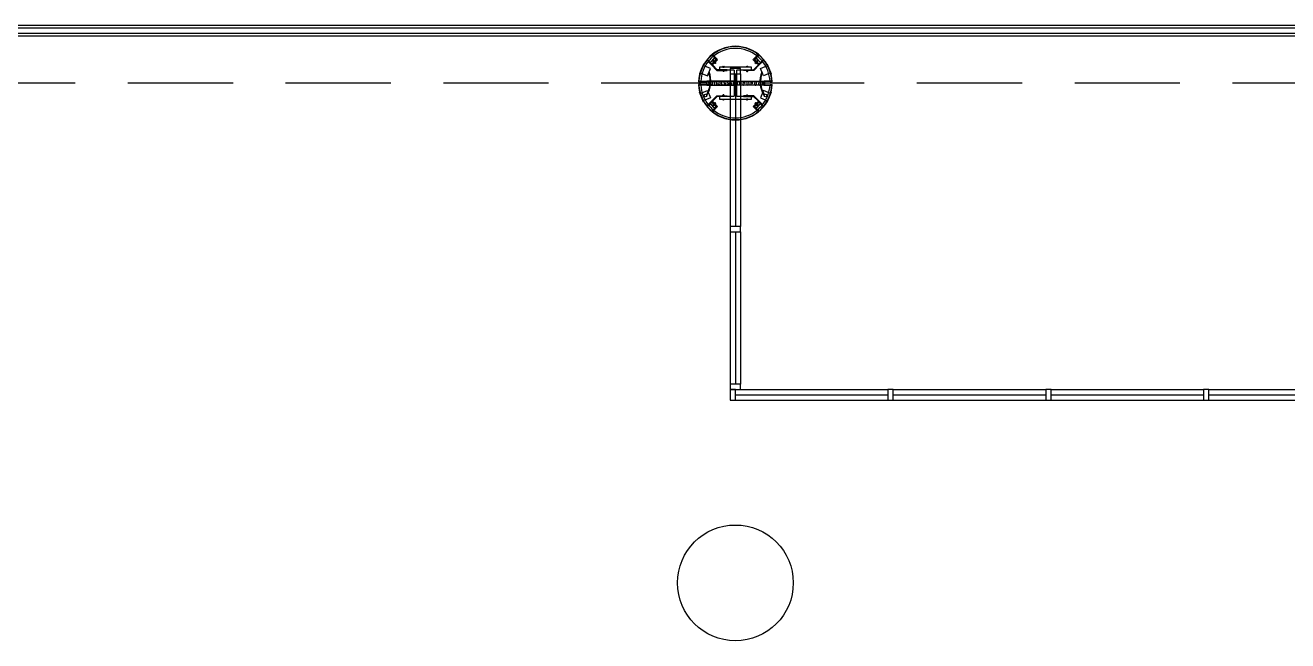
# Model space of a CAD drawing. Extents: x -163000 to 184253, y -124935 to 90032.
# Drawn here: x -126750 to -114750, y 24232 to 30082 of the extents above; entities that cross this region are included whole.
import ezdxf

# ---------------------------------------------------------------- set-up
doc = ezdxf.new("R2010")
doc.units = 0
doc.header["$LTSCALE"] = 1000
doc.header["$MEASUREMENT"] = 0
doc.linetypes.add('GFxref$0$s3123a$0$HIDDEN2', pattern=[0.1875, 0.125, -0.0625])
doc.layers.get('0').update_dxf_attribs({"linetype": 'CONTINUOUS'})
for name, color, linetype in [('fire shutter', 5, 'GFxref$0$s3123a$0$HIDDEN2'), ('stair', 1, 'CONTINUOUS'), ('stru', 2, 'CONTINUOUS')]:
    doc.layers.add(name, color=color, linetype=linetype)
doc.layers.add('omitted', color=9, linetype='CONTINUOUS', plot=False)

# ---------------------------------------------------------------- blocks, each defined once
blk = doc.blocks.new('s2118a')
at = {"layer": 'fire shutter', "ltscale": 8}
for p, q in [((-120274.9, 29532.126), (-128724.9, 29532.126)), ((-111274.9, 29532.126), (-119724.9, 29532.126))]:
    blk.add_line(p, q, dxfattribs=at)
at = {"layer": 'omitted'}
for p, q in [((-120049.9, 29619.626), (-120049.9, 28169.626)), ((-119999.9, 29619.626), (-119999.9, 28169.626)), ((-119949.9, 29619.626), (-119949.9, 28169.626)), ((-120049.9, 28119.626), (-120049.9, 26669.626)), ((-119999.9, 28119.626), (-119999.9, 26669.626)), ((-119949.9, 28119.626), (-119949.9, 26669.626)), ((-119999.9, 26619.626), (-118549.9, 26619.626)), ((-119999.9, 26569.626), (-118549.9, 26569.626)), ((-118499.9, 26619.626), (-117049.9, 26619.626)), ((-118499.9, 26569.626), (-117049.9, 26569.626)), ((-116999.9, 26619.626), (-115549.9, 26619.626)), ((-116999.9, 26569.626), (-115549.9, 26569.626)), ((-115499.9, 26619.626), (-114049.9, 26619.626)), ((-115499.9, 26569.626), (-114049.9, 26569.626)), ((-119999.9, 26519.626), (-118549.9, 26519.626)), ((-118499.9, 26519.626), (-117049.9, 26519.626)), ((-116999.9, 26519.626), (-115549.9, 26519.626)), ((-115499.9, 26519.626), (-114049.9, 26519.626))]:
    blk.add_line(p, q, dxfattribs=at)
for points in [[(-120049.9, 29669.626), (-120049.9, 29619.626), (-119949.9, 29619.626), (-119949.9, 29669.626)], [(-120049.9, 28169.626), (-120049.9, 28119.626), (-119949.9, 28119.626), (-119949.9, 28169.626)], [(-120049.9, 28169.626), (-120049.9, 28119.626), (-119949.9, 28119.626), (-119949.9, 28169.626)], [(-120049.9, 26669.626), (-120049.9, 26619.626), (-119949.9, 26619.626), (-119949.9, 26669.626)], [(-120049.9, 26519.626), (-119999.9, 26519.626), (-119999.9, 26619.626), (-120049.9, 26619.626)], [(-118549.9, 26519.626), (-118499.9, 26519.626), (-118499.9, 26619.626), (-118549.9, 26619.626)], [(-118549.9, 26519.626), (-118499.9, 26519.626), (-118499.9, 26619.626), (-118549.9, 26619.626)], [(-117049.9, 26519.626), (-116999.9, 26519.626), (-116999.9, 26619.626), (-117049.9, 26619.626)], [(-117049.9, 26519.626), (-116999.9, 26519.626), (-116999.9, 26619.626), (-117049.9, 26619.626)], [(-115549.9, 26519.626), (-115499.9, 26519.626), (-115499.9, 26619.626), (-115549.9, 26619.626)], [(-115549.9, 26519.626), (-115499.9, 26519.626), (-115499.9, 26619.626), (-115549.9, 26619.626)]]:
    blk.add_lwpolyline(points, close=True, dxfattribs=at)
at = {"layer": 'stair'}
for p, q in [((-120239.845, 29729.548), (-120197.363, 29771.918)), ((-120237.727, 29727.423), (-120195.245, 29769.794)), ((-119762.073, 29727.423), (-119804.555, 29769.794)), ((-119759.955, 29729.548), (-119802.437, 29771.918)), ((-120209.521, 29732.422), (-120213.228, 29736.139)), ((-120209.875, 29732.068), (-120199.963, 29741.955)), ((-120209.169, 29731.36), (-120209.875, 29732.068)), ((-120209.169, 29731.36), (-120209.875, 29732.068)), ((-120209.169, 29731.36), (-120199.256, 29741.247)), ((-120204.919, 29737.012), (-120208.803, 29740.906)), ((-120207.222, 29733.302), (-120201.204, 29739.305)), ((-120200.317, 29741.602), (-120204.024, 29745.319)), ((-120190.782, 29732.751), (-120200.695, 29722.864)), ((-120199.989, 29722.156), (-120200.695, 29722.864)), ((-120190.076, 29732.043), (-120199.989, 29722.156)), ((-120199.963, 29741.955), (-120199.256, 29741.247)), ((-120199.634, 29722.509), (-120195.927, 29718.792)), ((-120197.333, 29724.804), (-120193.449, 29720.91)), ((-120193.45, 29720.203), (-120194.866, 29718.791)), ((-120193.273, 29720.379), (-120191.799, 29718.901)), ((-120192.919, 29720.733), (-120191.092, 29718.9)), ((-120188.848, 29724.793), (-120192.742, 29720.909)), ((-120192.731, 29729.394), (-120188.847, 29725.5)), ((-120186.842, 29723.844), (-120191.799, 29718.901)), ((-120191.799, 29718.901), (-120191.092, 29718.9)), ((-120186.843, 29723.137), (-120191.092, 29718.9)), ((-120190.782, 29732.751), (-120190.076, 29732.043)), ((-120190.43, 29731.689), (-120186.723, 29727.972)), ((-120186.724, 29726.912), (-120188.848, 29724.793)), ((-120188.671, 29724.97), (-120186.843, 29723.137)), ((-120188.317, 29725.323), (-120186.842, 29723.844)), ((-120186.843, 29723.137), (-120186.842, 29723.844)), ((-120119.6, 29685.626), (-120105.6, 29685.628)), ((-120119.6, 29684.626), (-120119.6, 29685.626)), ((-120119.6, 29684.626), (-120105.6, 29684.628)), ((-120105.599, 29653.628), (-120119.599, 29653.626)), ((-120119.599, 29652.626), (-120119.599, 29653.626)), ((-120105.599, 29652.628), (-120119.599, 29652.626)), ((-120119.1, 29685.626), (-120119.101, 29690.876)), ((-120119.099, 29652.626), (-120119.098, 29647.376)), ((-120116.348, 29646.627), (-120118.348, 29646.626)), ((-120116.85, 29684.627), (-120108.35, 29684.627)), ((-120116.098, 29646.627), (-120116.098, 29644.539)), ((-120109.098, 29644.539), (-120116.098, 29644.539)), ((-120116.098, 29644.539), (-120115.598, 29644.039)), ((-120115.849, 29652.627), (-120115.848, 29647.127)), ((-120115.598, 29646.627), (-120115.598, 29644.039)), ((-120109.598, 29644.039), (-120115.598, 29644.039)), ((-120109.848, 29646.627), (-120115.348, 29646.627)), ((-120112.6, 29685.627), (-120112.601, 29691.127)), ((-120106.848, 29646.628), (-120109.848, 29646.627)), ((-120109.598, 29646.627), (-120109.598, 29644.039)), ((-120109.598, 29644.039), (-120109.098, 29644.539)), ((-120109.349, 29652.627), (-120109.348, 29647.127)), ((-120109.098, 29646.627), (-120109.098, 29644.539)), ((-120106.1, 29685.628), (-120106.101, 29690.878)), ((-120106.099, 29652.628), (-120106.098, 29647.378)), ((-120105.6, 29685.628), (-120105.6, 29684.628)), ((-120105.599, 29653.628), (-120105.599, 29652.628)), ((-119894.201, 29653.628), (-119894.201, 29652.628)), ((-119894.201, 29653.628), (-119880.201, 29653.626)), ((-119894.201, 29652.628), (-119880.201, 29652.626)), ((-119894.2, 29685.628), (-119894.2, 29684.628)), ((-119880.2, 29685.626), (-119894.2, 29685.628)), ((-119880.2, 29684.626), (-119894.2, 29684.628)), ((-119893.701, 29652.628), (-119893.702, 29647.378)), ((-119893.7, 29685.628), (-119893.699, 29690.878)), ((-119892.952, 29646.628), (-119889.952, 29646.627)), ((-119882.95, 29684.627), (-119891.45, 29684.627)), ((-119890.702, 29646.627), (-119890.702, 29644.539)), ((-119890.202, 29644.039), (-119890.702, 29644.539)), ((-119890.702, 29644.539), (-119883.702, 29644.539)), ((-119890.451, 29652.627), (-119890.452, 29647.127)), ((-119890.202, 29646.627), (-119890.202, 29644.039)), ((-119890.202, 29644.039), (-119884.202, 29644.039)), ((-119889.952, 29646.627), (-119884.452, 29646.627)), ((-119887.2, 29685.627), (-119887.199, 29691.127)), ((-119884.202, 29646.627), (-119884.202, 29644.039)), ((-119883.702, 29644.539), (-119884.202, 29644.039)), ((-119883.951, 29652.627), (-119883.952, 29647.127)), ((-119883.702, 29646.627), (-119883.702, 29644.539)), ((-119883.452, 29646.627), (-119881.452, 29646.626)), ((-119880.701, 29652.626), (-119880.702, 29647.376)), ((-119880.7, 29685.626), (-119880.699, 29690.876)), ((-119880.201, 29652.626), (-119880.201, 29653.626)), ((-119880.2, 29684.626), (-119880.2, 29685.626)), ((-119809.37, 29731.689), (-119813.077, 29727.972)), ((-119813.076, 29726.912), (-119810.952, 29724.793)), ((-119811.483, 29725.323), (-119812.958, 29723.844)), ((-119812.958, 29723.844), (-119808.001, 29718.901)), ((-119812.957, 29723.137), (-119812.958, 29723.844)), ((-119811.129, 29724.97), (-119812.957, 29723.137)), ((-119812.957, 29723.137), (-119808.708, 29718.9)), ((-119807.069, 29729.394), (-119810.953, 29725.5)), ((-119810.952, 29724.793), (-119807.058, 29720.909)), ((-119809.018, 29732.751), (-119809.724, 29732.043)), ((-119809.724, 29732.043), (-119799.811, 29722.156)), ((-119809.018, 29732.751), (-119799.105, 29722.864)), ((-119806.881, 29720.733), (-119808.708, 29718.9)), ((-119808.001, 29718.901), (-119808.708, 29718.9)), ((-119806.527, 29720.379), (-119808.001, 29718.901)), ((-119802.467, 29724.804), (-119806.351, 29720.91)), ((-119806.35, 29720.203), (-119804.934, 29718.791)), ((-119800.166, 29722.509), (-119803.873, 29718.792)), ((-119799.837, 29741.955), (-119800.544, 29741.247)), ((-119790.631, 29731.36), (-119800.544, 29741.247)), ((-119789.925, 29732.068), (-119799.837, 29741.955)), ((-119799.811, 29722.156), (-119799.105, 29722.864)), ((-119799.483, 29741.602), (-119795.776, 29745.319)), ((-119792.578, 29733.302), (-119798.596, 29739.305)), ((-119794.881, 29737.012), (-119790.997, 29740.906)), ((-119790.631, 29731.36), (-119789.925, 29732.068)), ((-119790.279, 29732.422), (-119786.572, 29736.139)), ((-120348.639, 29544.626), (-120329.536, 29544.626)), ((-120329.536, 29547.626), (-120329.536, 29544.626)), ((-119670.264, 29547.626), (-119670.264, 29544.626)), ((-119651.161, 29544.626), (-119670.264, 29544.626)), ((-120329.536, 29519.626), (-120348.639, 29519.626)), ((-120329.536, 29516.626), (-120329.536, 29519.626)), ((-120268.9, 29513.626), (-120015.4, 29513.626)), ((-120119.599, 29411.626), (-120119.599, 29410.626)), ((-120105.599, 29411.625), (-120119.599, 29411.626)), ((-120105.599, 29410.625), (-120119.599, 29410.626)), ((-120119.099, 29411.626), (-120119.098, 29416.876)), ((-120116.348, 29417.626), (-120118.348, 29417.626)), ((-120116.098, 29419.714), (-120115.598, 29420.214)), ((-120116.098, 29417.626), (-120116.098, 29419.714)), ((-120109.098, 29419.714), (-120116.098, 29419.714)), ((-120115.849, 29411.626), (-120115.848, 29417.126)), ((-120115.598, 29417.626), (-120115.598, 29420.214)), ((-120109.598, 29420.214), (-120115.598, 29420.214)), ((-120109.848, 29417.626), (-120115.348, 29417.626)), ((-120106.848, 29417.625), (-120109.848, 29417.626)), ((-120109.598, 29420.214), (-120109.098, 29419.714)), ((-120109.598, 29417.626), (-120109.598, 29420.214)), ((-120109.349, 29411.625), (-120109.348, 29417.125)), ((-120109.098, 29417.625), (-120109.098, 29419.714)), ((-120106.099, 29411.625), (-120106.098, 29416.875)), ((-120105.599, 29410.625), (-120105.599, 29411.625)), ((-119730.9, 29513.626), (-119984.4, 29513.626)), ((-119894.201, 29411.625), (-119880.201, 29411.626)), ((-119894.201, 29410.625), (-119894.201, 29411.625)), ((-119894.201, 29410.625), (-119880.201, 29410.626)), ((-119893.701, 29411.625), (-119893.702, 29416.875)), ((-119892.952, 29417.625), (-119889.952, 29417.626)), ((-119890.202, 29420.214), (-119890.702, 29419.714)), ((-119890.702, 29419.714), (-119883.702, 29419.714)), ((-119890.702, 29417.625), (-119890.702, 29419.714)), ((-119890.451, 29411.625), (-119890.452, 29417.125)), ((-119890.202, 29420.214), (-119884.202, 29420.214)), ((-119890.202, 29417.626), (-119890.202, 29420.214)), ((-119889.952, 29417.626), (-119884.452, 29417.626)), ((-119884.202, 29417.626), (-119884.202, 29420.214)), ((-119883.702, 29419.714), (-119884.202, 29420.214)), ((-119883.951, 29411.626), (-119883.952, 29417.126)), ((-119883.702, 29417.626), (-119883.702, 29419.714)), ((-119883.452, 29417.626), (-119881.452, 29417.626)), ((-119880.701, 29411.626), (-119880.702, 29416.876)), ((-119880.201, 29411.626), (-119880.201, 29410.626)), ((-119670.264, 29519.626), (-119651.161, 29519.626)), ((-119670.264, 29516.626), (-119670.264, 29519.626)), ((-120239.845, 29334.705), (-120197.363, 29292.334)), ((-120237.727, 29336.829), (-120195.245, 29294.458)), ((-120209.521, 29331.831), (-120213.228, 29328.114)), ((-120209.169, 29332.892), (-120209.875, 29332.184)), ((-120209.875, 29332.184), (-120199.963, 29322.298)), ((-120209.169, 29332.892), (-120199.256, 29323.006)), ((-120204.919, 29327.241), (-120208.803, 29323.347)), ((-120207.222, 29330.95), (-120201.204, 29324.948)), ((-120200.317, 29322.651), (-120204.024, 29318.934)), ((-120199.989, 29342.097), (-120200.695, 29341.389)), ((-120190.782, 29331.502), (-120200.695, 29341.389)), ((-120190.076, 29332.21), (-120199.989, 29342.097)), ((-120199.963, 29322.298), (-120199.256, 29323.006)), ((-120199.634, 29341.744), (-120195.927, 29345.461)), ((-120197.333, 29339.449), (-120193.449, 29343.343)), ((-120193.45, 29344.05), (-120194.866, 29345.462)), ((-120193.273, 29343.873), (-120191.799, 29345.352)), ((-120192.919, 29343.52), (-120191.092, 29345.353)), ((-120188.848, 29339.46), (-120192.742, 29343.344)), ((-120192.731, 29334.858), (-120188.847, 29338.753)), ((-120191.799, 29345.352), (-120191.092, 29345.353)), ((-120186.842, 29340.409), (-120191.799, 29345.352)), ((-120186.843, 29341.116), (-120191.092, 29345.353)), ((-120190.782, 29331.502), (-120190.076, 29332.21)), ((-120190.43, 29332.563), (-120186.723, 29336.28)), ((-120186.724, 29337.341), (-120188.848, 29339.46)), ((-120188.671, 29339.283), (-120186.843, 29341.116)), ((-120188.317, 29338.93), (-120186.842, 29340.409)), ((-120186.843, 29341.116), (-120186.842, 29340.409)), ((-120119.6, 29379.626), (-120119.6, 29378.626)), ((-120119.6, 29379.626), (-120105.6, 29379.625)), ((-120119.6, 29378.626), (-120105.6, 29378.625)), ((-120119.1, 29378.626), (-120119.101, 29373.376)), ((-120116.85, 29379.626), (-120108.35, 29379.625)), ((-120112.6, 29378.626), (-120112.601, 29373.126)), ((-120106.1, 29378.625), (-120106.101, 29373.375)), ((-120105.6, 29378.625), (-120105.6, 29379.625)), ((-119880.2, 29379.626), (-119894.2, 29379.625)), ((-119894.2, 29378.625), (-119894.2, 29379.625)), ((-119880.2, 29378.626), (-119894.2, 29378.625)), ((-119893.7, 29378.625), (-119893.699, 29373.375)), ((-119882.95, 29379.626), (-119891.45, 29379.625)), ((-119887.2, 29378.626), (-119887.199, 29373.126)), ((-119880.7, 29378.626), (-119880.699, 29373.376)), ((-119880.2, 29379.626), (-119880.2, 29378.626)), ((-119809.37, 29332.563), (-119813.077, 29336.28)), ((-119813.076, 29337.341), (-119810.952, 29339.46)), ((-119812.958, 29340.409), (-119808.001, 29345.352)), ((-119812.957, 29341.116), (-119812.958, 29340.409)), ((-119811.483, 29338.93), (-119812.958, 29340.409)), ((-119812.957, 29341.116), (-119808.708, 29345.353)), ((-119811.129, 29339.283), (-119812.957, 29341.116)), ((-119807.069, 29334.858), (-119810.953, 29338.753)), ((-119810.952, 29339.46), (-119807.058, 29343.344)), ((-119809.724, 29332.21), (-119799.811, 29342.097)), ((-119809.018, 29331.502), (-119809.724, 29332.21)), ((-119809.018, 29331.502), (-119799.105, 29341.389)), ((-119808.001, 29345.352), (-119808.708, 29345.353)), ((-119806.881, 29343.52), (-119808.708, 29345.353)), ((-119806.527, 29343.873), (-119808.001, 29345.352)), ((-119802.467, 29339.449), (-119806.351, 29343.343)), ((-119806.35, 29344.05), (-119804.934, 29345.462)), ((-119762.073, 29336.829), (-119804.555, 29294.458)), ((-119800.166, 29341.744), (-119803.873, 29345.461)), ((-119759.955, 29334.705), (-119802.437, 29292.334)), ((-119790.631, 29332.892), (-119800.544, 29323.006)), ((-119799.837, 29322.298), (-119800.544, 29323.006)), ((-119789.925, 29332.184), (-119799.837, 29322.298)), ((-119799.811, 29342.097), (-119799.105, 29341.389)), ((-119799.483, 29322.651), (-119795.776, 29318.934)), ((-119792.578, 29330.95), (-119798.596, 29324.948)), ((-119794.881, 29327.241), (-119790.997, 29323.347)), ((-119790.631, 29332.892), (-119789.925, 29332.184)), ((-119790.279, 29331.831), (-119786.572, 29328.114))]:
    blk.add_line(p, q, dxfattribs=at)
for points in [[(-131203.9, 30082.126), (-104199.9, 30082.126)], [(-131203.9, 30057.126), (-104174.9, 30057.126)], [(-131203.9, 30007.126), (-104124.9, 30007.126)], [(-131103.9, 29617.129), (-131103.9, 29982.126), (-104099.9, 29982.126)], [(-120300.807, 29710.886), (-120302.655, 29711.651), (-120340.923, 29619.263), (-120339.075, 29618.498), (-120300.807, 29710.886)], [(-120334.292, 29630.046), (-120266.456, 29601.948), (-120237.755, 29671.239), (-120305.591, 29699.337)], [(-120077.4, 29659.626), (-120172.651, 29659.626), (-120218.395, 29705.21), (-120168.833, 29754.642), (-120173.07, 29758.89), (-120226.881, 29705.221), (-120175.132, 29653.626), (-120077.4, 29653.626), (-120077.4, 29659.626)], [(-119922.4, 29659.626), (-119827.149, 29659.626), (-119781.405, 29705.21), (-119830.967, 29754.642), (-119826.73, 29758.89), (-119772.919, 29705.221), (-119824.668, 29653.626), (-119922.4, 29653.626), (-119922.4, 29659.626)], [(-119665.508, 29630.046), (-119733.344, 29601.948), (-119762.045, 29671.239), (-119694.209, 29699.337)], [(-119698.993, 29710.886), (-119697.145, 29711.651), (-119658.877, 29619.263), (-119660.725, 29618.498), (-119698.993, 29710.886)], [(-120349.557, 29547.626), (-120274.9, 29547.626), (-120274.9, 29516.626), (-120349.557, 29516.626)], [(-120346.406, 29550.626), (-120271.9, 29550.626), (-120271.9, 29513.626), (-120346.406, 29513.626)], [(-119653.394, 29550.626), (-119727.9, 29550.626), (-119727.9, 29513.626), (-119653.394, 29513.626)], [(-119653.246, 29547.626), (-119724.9, 29547.626), (-119724.9, 29516.626), (-119653.246, 29516.626)], [(-120300.807, 29353.367), (-120302.655, 29352.602), (-120340.923, 29444.99), (-120339.075, 29445.755), (-120300.807, 29353.367)], [(-120334.292, 29434.206), (-120266.456, 29462.305), (-120237.755, 29393.014), (-120305.591, 29364.915)], [(-120077.4, 29404.626), (-120172.651, 29404.626), (-120218.395, 29359.043), (-120168.833, 29309.611), (-120173.07, 29305.362), (-120226.881, 29359.032), (-120175.132, 29410.626), (-120077.4, 29410.626), (-120077.4, 29404.626)], [(-119922.4, 29404.626), (-119827.149, 29404.626), (-119781.405, 29359.043), (-119830.967, 29309.611), (-119826.73, 29305.362), (-119772.919, 29359.032), (-119824.668, 29410.626), (-119922.4, 29410.626), (-119922.4, 29404.626)], [(-119665.508, 29434.206), (-119733.344, 29462.305), (-119762.045, 29393.014), (-119694.209, 29364.915)], [(-119698.993, 29353.367), (-119697.145, 29352.602), (-119658.877, 29444.99), (-119660.725, 29445.755), (-119698.993, 29353.367)]]:
    blk.add_lwpolyline(points, dxfattribs=at)
for points in [[(-120226.881, 29705.221), (-120173.07, 29758.89), (-120201.318, 29787.212), (-120205.566, 29782.975), (-120181.556, 29758.901), (-120226.87, 29713.706), (-120250.88, 29737.779), (-120255.128, 29733.542)], [(-120189.58, 29775.444), (-120193.829, 29771.207), (-120195.947, 29773.331), (-120191.699, 29777.568)], [(-119772.919, 29705.221), (-119826.73, 29758.89), (-119798.482, 29787.212), (-119794.234, 29782.975), (-119818.244, 29758.901), (-119772.93, 29713.706), (-119748.92, 29737.779), (-119744.672, 29733.542)], [(-119810.22, 29775.444), (-119805.971, 29771.207), (-119803.853, 29773.331), (-119808.101, 29777.568)], [(-120243.391, 29721.774), (-120239.143, 29726.011), (-120241.261, 29728.135), (-120245.509, 29723.898)], [(-120243.391, 29721.774), (-120239.143, 29726.011), (-120241.261, 29728.135), (-120245.509, 29723.898)], [(-120152.4, 29684.626), (-120152.4, 29659.626), (-120017.4, 29659.626), (-120012.4, 29654.626), (-120012.4, 29409.626), (-120017.4, 29404.626), (-120152.4, 29404.626), (-120152.4, 29379.626), (-119847.4, 29379.626), (-119847.4, 29404.626), (-119982.4, 29404.626), (-119987.4, 29409.626), (-119987.4, 29654.626), (-119982.4, 29659.626), (-119847.4, 29659.626), (-119847.4, 29684.626)], [(-119756.409, 29721.774), (-119760.657, 29726.011), (-119758.539, 29728.135), (-119754.291, 29723.898)], [(-120268.9, 29513.626), (-120268.9, 29547.626), (-120015.4, 29547.626), (-120015.4, 29513.626), (-120012.4, 29513.626), (-120012.4, 29513.626), (-120012.4, 29550.626), (-120271.9, 29550.626), (-120271.9, 29513.626)], [(-119730.9, 29513.626), (-119730.9, 29547.626), (-119984.4, 29547.626), (-119984.4, 29513.626), (-119987.4, 29513.626), (-119987.4, 29513.626), (-119987.4, 29550.626), (-119727.9, 29550.626), (-119727.9, 29513.626)], [(-120226.881, 29359.032), (-120173.07, 29305.362), (-120201.318, 29277.041), (-120205.566, 29281.278), (-120181.556, 29305.351), (-120226.87, 29350.547), (-120250.88, 29326.474), (-120255.128, 29330.711)], [(-120243.391, 29342.479), (-120239.143, 29338.242), (-120241.261, 29336.118), (-120245.509, 29340.355)], [(-120189.58, 29288.809), (-120193.829, 29293.046), (-120195.947, 29290.922), (-120191.699, 29286.685)], [(-119772.919, 29359.032), (-119826.73, 29305.362), (-119798.482, 29277.041), (-119794.234, 29281.278), (-119818.244, 29305.351), (-119772.93, 29350.547), (-119748.92, 29326.474), (-119744.672, 29330.711)], [(-119810.22, 29288.809), (-119805.971, 29293.046), (-119803.853, 29290.922), (-119808.101, 29286.685)], [(-119756.409, 29342.479), (-119760.657, 29338.242), (-119758.539, 29336.118), (-119754.291, 29340.355)]]:
    blk.add_lwpolyline(points, close=True, dxfattribs=at)
for points in [[(-120185.217, 29762.573), (-120186.633, 29761.16), (-120221.942, 29796.562, -0.008702131), (-120202.508, 29813.834), (-120201.206, 29812.316, 0.008003407), (-120219.054, 29796.498)], [(-119814.583, 29762.573), (-119813.167, 29761.16), (-119777.858, 29796.562, 0.008702131), (-119797.292, 29813.834), (-119798.594, 29812.316, -0.008003407), (-119780.746, 29796.498)], [(-120230.528, 29717.378), (-120229.112, 29718.79), (-120264.31, 29754.092, 0.008702131), (-120281.631, 29734.702), (-120280.116, 29733.396, -0.008003407), (-120264.253, 29751.203)], [(-119769.272, 29717.378), (-119770.688, 29718.79), (-119735.49, 29754.092, -0.008702131), (-119718.169, 29734.702), (-119719.684, 29733.396, 0.008003407), (-119735.547, 29751.203)], [(-120230.528, 29346.875), (-120229.112, 29345.462), (-120264.31, 29310.161, -0.008702131), (-120281.631, 29329.551), (-120280.116, 29330.857, 0.008003407), (-120264.253, 29313.049)], [(-120185.217, 29301.68), (-120186.633, 29303.092), (-120221.942, 29267.691, 0.008702131), (-120202.508, 29250.419), (-120201.206, 29251.937, -0.008003407), (-120219.054, 29267.755)], [(-119814.583, 29301.68), (-119813.167, 29303.092), (-119777.858, 29267.691, -0.008702131), (-119797.292, 29250.419), (-119798.594, 29251.937, 0.008003407), (-119780.746, 29267.755)], [(-119769.272, 29346.875), (-119770.688, 29345.462), (-119735.49, 29310.161, 0.008702131), (-119718.169, 29329.551), (-119719.684, 29330.857, -0.008003407), (-119735.547, 29313.049)]]:
    blk.add_lwpolyline(points, format="xyb", close=True, dxfattribs=at)
for points in [[(-120213.228, 29736.139, -0.248784414), (-120208.803, 29740.906, -3.55109969)], [(-120209.7, 29740.568, -0.178441504), (-120208.463, 29741.802, 0.2)], [(-120204.024, 29745.319, 0.221962273), (-120208.803, 29740.906, 3.55109969)], [(-120193.45, 29720.203, 0.1), (-120192.742, 29720.909, -0.2)], [(-120188.14, 29725.499, -0.1), (-120188.848, 29724.793, 0.2)], [(-120119.101, 29690.876, -0.248784414), (-120112.601, 29691.127, -3.55109969)], [(-120116.348, 29646.627, 0.1), (-120115.348, 29646.627, -0.2)], [(-120113.474, 29691.521, -0.178441504), (-120111.727, 29691.521, 0.2)], [(-120106.101, 29690.878, 0.221962273), (-120112.601, 29691.127, 3.55109969)], [(-120108.848, 29646.627, -0.1), (-120109.848, 29646.627, 0.2)], [(-119893.699, 29690.878, -0.221962273), (-119887.199, 29691.127, -3.55109969)], [(-119890.952, 29646.627, 0.1), (-119889.952, 29646.627, -0.2)], [(-119886.326, 29691.521, 0.178441504), (-119888.073, 29691.521, -0.2)], [(-119880.699, 29690.876, 0.248784414), (-119887.199, 29691.127, 3.55109969)], [(-119883.452, 29646.627, -0.1), (-119884.452, 29646.627, 0.2)], [(-119811.66, 29725.499, 0.1), (-119810.952, 29724.793, -0.2)], [(-119806.35, 29720.203, -0.1), (-119807.058, 29720.909, 0.2)], [(-119795.776, 29745.319, -0.221962273), (-119790.997, 29740.906, -3.55109969)], [(-119790.1, 29740.568, 0.178441504), (-119791.337, 29741.802, -0.2)], [(-119786.572, 29736.139, 0.248784414), (-119790.997, 29740.906, 3.55109969)], [(-120116.348, 29417.626, -0.1), (-120115.348, 29417.626, 0.2)], [(-120108.848, 29417.625, 0.1), (-120109.848, 29417.626, -0.2)], [(-119890.952, 29417.625, -0.1), (-119889.952, 29417.626, 0.2)], [(-119883.452, 29417.626, 0.1), (-119884.452, 29417.626, -0.2)], [(-120213.228, 29328.114, 0.248784414), (-120208.803, 29323.347, 3.55109969)], [(-120209.7, 29323.685, 0.178441504), (-120208.463, 29322.451, -0.2)], [(-120204.024, 29318.934, -0.221962273), (-120208.803, 29323.347, -3.55109969)], [(-120193.45, 29344.05, -0.1), (-120192.742, 29343.344, 0.2)], [(-120188.14, 29338.754, 0.1), (-120188.848, 29339.46, -0.2)], [(-120119.101, 29373.376, 0.248784414), (-120112.601, 29373.126, 3.55109969)], [(-120113.474, 29372.732, 0.178441504), (-120111.727, 29372.732, -0.2)], [(-120106.101, 29373.375, -0.221962273), (-120112.601, 29373.126, -3.55109969)], [(-119893.699, 29373.375, 0.221962273), (-119887.199, 29373.126, 3.55109969)], [(-119886.326, 29372.732, -0.178441504), (-119888.073, 29372.732, 0.2)], [(-119880.699, 29373.376, -0.248784414), (-119887.199, 29373.126, -3.55109969)], [(-119811.66, 29338.754, -0.1), (-119810.952, 29339.46, 0.2)], [(-119806.35, 29344.05, 0.1), (-119807.058, 29343.344, -0.2)], [(-119795.776, 29318.934, 0.221962273), (-119790.997, 29323.347, 3.55109969)], [(-119790.1, 29323.685, -0.178441504), (-119791.337, 29322.451, 0.2)], [(-119786.572, 29328.114, -0.248784414), (-119790.997, 29323.347, -3.55109969)]]:
    blk.add_lwpolyline(points, format="xyb", dxfattribs=at)
for centre in [(-120285.357, 29413.886), (-119714.443, 29413.886)]:
    blk.add_circle(centre, 12.5, dxfattribs=at)
for centre, radius, start, end in [((-119999.9, 29532.126), 350, 2.2168655, 177.7831345), ((-119999.9, 29532.126), 347, 2.5601734, 176.9438769), ((-119999.9, 29532.126), 330, 129.7916909, 140.2219889), ((-119999.9, 29532.126), 330, 50.5570521, 129.3772468), ((-119999.9, 29532.126), 330, 39.7780111, 50.2083091), ((-119999.9, 29532.126), 330, 140.5707724, 176.786279), ((-120481.284, 29549.044), 248.025, 327.1685007, 21.5614279), ((-120195.396, 29719.322), 0.75, 224.925, 314.925), ((-120193.803, 29720.557), 0.5, 314.925, 44.925), ((-120193.095, 29721.263), 0.5, 224.925, 314.925), ((-120189.201, 29725.147), 0.5, 314.925, 44.925), ((-120188.493, 29725.853), 0.5, 224.925, 314.925), ((-120187.254, 29727.443), 0.75, 314.925, 44.925), ((-120118.348, 29647.376), 0.75, 180.005, 270.005), ((-120116.348, 29647.127), 0.5, 270.005, 0.005), ((-120115.348, 29647.127), 0.5, 180.005, 270.005), ((-120109.848, 29647.127), 0.5, 270.005, 0.005), ((-120108.848, 29647.127), 0.5, 180.005, 270.005), ((-120106.848, 29647.378), 0.75, 270.005, 0.005), ((-119892.952, 29647.378), 0.75, 179.995, 269.995), ((-119890.952, 29647.127), 0.5, 269.995, 359.995), ((-119889.952, 29647.127), 0.5, 179.995, 269.995), ((-119884.452, 29647.127), 0.5, 269.995, 359.995), ((-119883.452, 29647.127), 0.5, 179.995, 269.995), ((-119881.452, 29647.376), 0.75, 269.995, 359.995), ((-119812.546, 29727.443), 0.75, 135.075, 225.075), ((-119811.307, 29725.853), 0.5, 225.075, 315.075), ((-119810.599, 29725.147), 0.5, 135.075, 225.075), ((-119806.705, 29721.263), 0.5, 225.075, 315.075), ((-119805.997, 29720.557), 0.5, 135.075, 225.075), ((-119804.404, 29719.322), 0.75, 225.075, 315.075), ((-119518.516, 29549.044), 248.025, 158.4385721, 212.8314993), ((-119999.9, 29532.126), 330, 3.213721, 39.4292276), ((-120348.639, 29545.626), 1, 177.7831345, 270), ((-120478.077, 29548.502), 239.827, 327.8560732, 20.6185087), ((-119521.723, 29548.502), 239.827, 159.3814913, 212.1439268), ((-119651.161, 29545.626), 1, 270, 2.2168655), ((-120348.639, 29518.626), 1, 90, 182.2168655), ((-119999.9, 29532.126), 350, 182.2168655, 357.7831345), ((-119999.9, 29532.126), 347, 183.0561231, 357.4398266), ((-119999.9, 29532.126), 330, 183.213721, 219.4292276), ((-120118.348, 29416.876), 0.75, 89.995, 179.995), ((-120116.348, 29417.126), 0.5, 359.995, 89.995), ((-120115.348, 29417.126), 0.5, 89.995, 179.995), ((-120109.848, 29417.126), 0.5, 359.995, 89.995), ((-120108.848, 29417.125), 0.5, 89.995, 179.995), ((-120106.848, 29416.875), 0.75, 359.995, 89.995), ((-119892.952, 29416.875), 0.75, 90.005, 180.005), ((-119890.952, 29417.125), 0.5, 0.005, 90.005), ((-119889.952, 29417.126), 0.5, 90.005, 180.005), ((-119884.452, 29417.126), 0.5, 0.005, 90.005), ((-119883.452, 29417.126), 0.5, 90.005, 180.005), ((-119881.452, 29416.876), 0.75, 0.005, 90.005), ((-119999.9, 29532.126), 330, 320.5707724, 356.786279), ((-119651.161, 29518.626), 1, 357.7831345, 90), ((-119999.9, 29532.126), 330, 219.7780111, 230.2083091), ((-120195.396, 29344.931), 0.75, 45.075, 135.075), ((-120193.803, 29343.696), 0.5, 315.075, 45.075), ((-120193.095, 29342.99), 0.5, 45.075, 135.075), ((-120189.201, 29339.106), 0.5, 315.075, 45.075), ((-120188.493, 29338.4), 0.5, 45.075, 135.075), ((-120187.254, 29336.81), 0.75, 315.075, 45.075), ((-119812.546, 29336.81), 0.75, 134.925, 224.925), ((-119811.307, 29338.4), 0.5, 44.925, 134.925), ((-119810.599, 29339.106), 0.5, 134.925, 224.925), ((-119806.705, 29342.99), 0.5, 44.925, 134.925), ((-119805.997, 29343.696), 0.5, 134.925, 224.925), ((-119804.404, 29344.931), 0.75, 44.925, 134.925), ((-119999.9, 29532.126), 330, 309.7916909, 320.2219889), ((-119999.9, 29532.126), 330, 230.5570521, 309.4429479)]:
    blk.add_arc(centre, radius, start, end, dxfattribs=at)
for points, knots in [([(-120199.484, 29530.726), (-120197.761, 29539.326), (-120198.526, 29551.555), (-120230.123, 29543.504), (-120210.548, 29516.033), (-120251.994, 29509.507), (-120225.709, 29546.715), (-120267.184, 29549.559), (-120244.243, 29517.576), (-120264.042, 29513.307), (-120268.9, 29514.165)], [12.89094301, 12.89094301, 12.89094301, 12.89094301, 34, 51.660113535, 74.781666691, 92.839846962, 121.503041535, 137.847039135, 165.172742352, 178.600172414, 178.600172414, 178.600172414, 178.600172414]), ([(-120107.988, 29530.663), (-120106.301, 29522.139), (-120107.125, 29510.006), (-120138.658, 29518.04), (-120119.083, 29545.511), (-120160.528, 29552.037), (-120134.244, 29514.829), (-120175.718, 29511.985), (-120150.669, 29546.908), (-120195.134, 29550.325), (-120171.353, 29516.525), (-120200.576, 29511.403), (-120201.282, 29522.105), (-120199.484, 29530.726)], [13.018021021, 13.018021021, 13.018021021, 13.018021021, 34, 51.660113535, 74.781666691, 92.839846962, 121.503041535, 137.847039135, 165.172742352, 183.84902777, 211.938890602, 224.820038082, 245.916851552, 245.916851552, 245.916851552, 245.916851552]), ([(-120021.328, 29513.626), (-120016.45, 29529.388), (-120009.038, 29553.336), (-120047.216, 29543.608), (-120027.641, 29516.137), (-120069.087, 29509.611), (-120042.802, 29546.82), (-120084.277, 29549.663), (-120059.227, 29514.74), (-120103.693, 29511.324), (-120079.911, 29545.124), (-120109.234, 29550.263), (-120109.849, 29539.41), (-120107.988, 29530.663)], [0, 0, 0, 0, 34, 51.660113535, 74.781666691, 92.839846962, 121.503041535, 137.847039135, 165.172742352, 183.84902777, 211.938890602, 224.820038082, 246.127766046, 246.127766046, 246.127766046, 246.127766046]), ([(-119978.472, 29513.626), (-119983.35, 29529.388), (-119990.762, 29553.336), (-119952.584, 29543.608), (-119972.159, 29516.137), (-119930.713, 29509.611), (-119956.998, 29546.82), (-119915.523, 29549.663), (-119940.573, 29514.74), (-119896.107, 29511.324), (-119919.889, 29545.124), (-119890.566, 29550.263), (-119889.951, 29539.41), (-119891.812, 29530.663)], [0, 0, 0, 0, 34, 51.660113535, 74.781666691, 92.839846962, 121.503041535, 137.847039135, 165.172742352, 183.84902777, 211.938890602, 224.820038082, 246.127766046, 246.127766046, 246.127766046, 246.127766046]), ([(-119891.812, 29530.663), (-119893.499, 29522.139), (-119892.675, 29510.006), (-119861.142, 29518.04), (-119880.717, 29545.511), (-119839.272, 29552.037), (-119865.556, 29514.829), (-119824.082, 29511.985), (-119849.131, 29546.908), (-119804.666, 29550.325), (-119828.447, 29516.525), (-119799.224, 29511.403), (-119798.518, 29522.105), (-119800.316, 29530.726)], [13.018021021, 13.018021021, 13.018021021, 13.018021021, 34, 51.660113535, 74.781666691, 92.839846962, 121.503041535, 137.847039135, 165.172742352, 183.84902777, 211.938890602, 224.820038082, 245.916851552, 245.916851552, 245.916851552, 245.916851552]), ([(-119800.316, 29530.726), (-119802.039, 29539.326), (-119801.274, 29551.555), (-119769.677, 29543.504), (-119789.252, 29516.033), (-119747.806, 29509.507), (-119774.091, 29546.715), (-119732.616, 29549.559), (-119755.557, 29517.576), (-119735.758, 29513.307), (-119730.9, 29514.165)], [12.89094301, 12.89094301, 12.89094301, 12.89094301, 34, 51.660113535, 74.781666691, 92.839846962, 121.503041535, 137.847039135, 165.172742352, 178.600172414, 178.600172414, 178.600172414, 178.600172414])]:
    blk.add_open_spline(points, degree=3, knots=knots, dxfattribs=at)
at = {"layer": 'stru', "linetype": 'Continuous'}
blk.add_circle((-119999.9, 24782.126), 550, dxfattribs=at)

msp = doc.modelspace()

# ---------------------------------------------------------------- block references
msp.add_blockref('s2118a', (0, 0))

doc.saveas('drawing.dxf')
